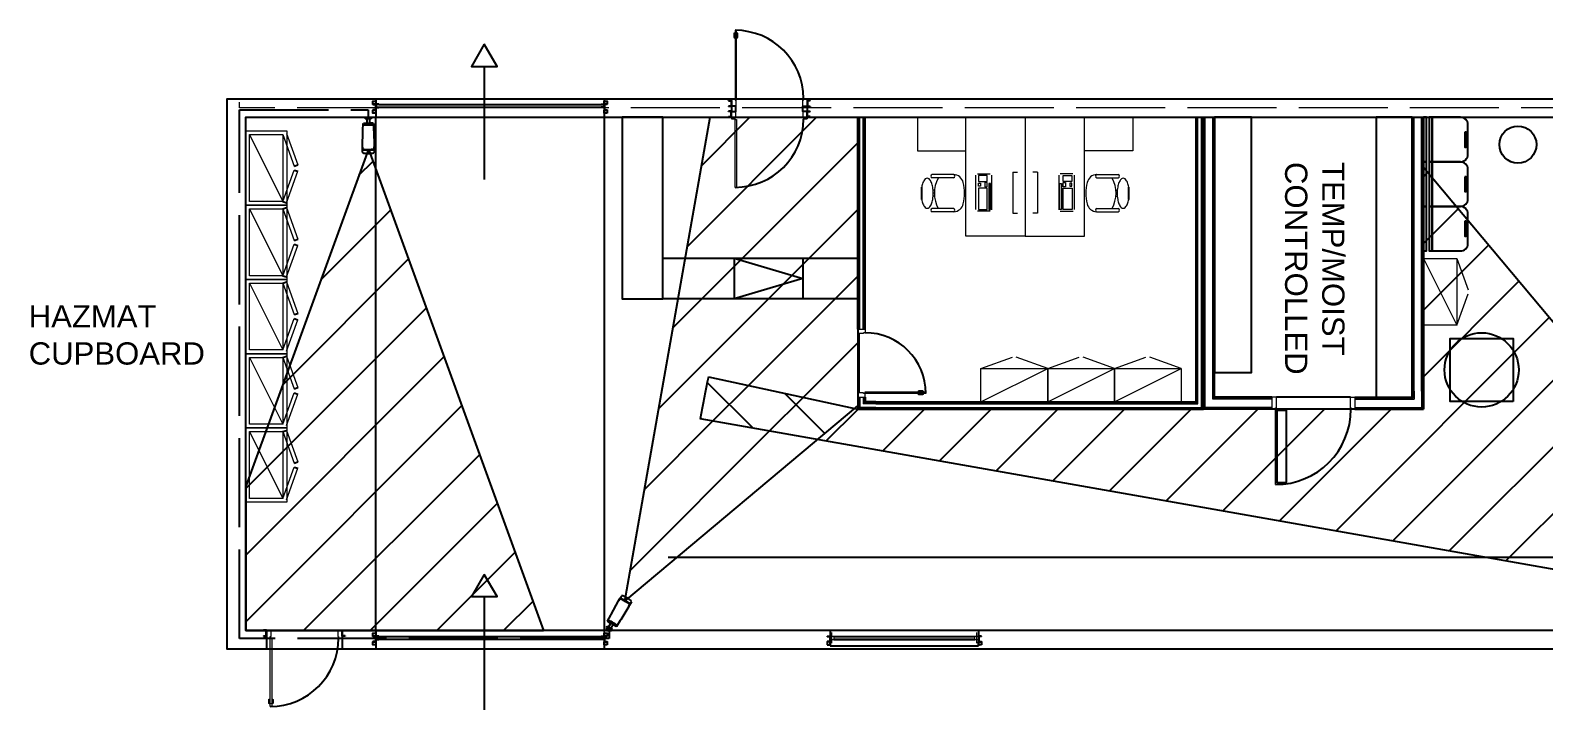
# Model space of a CAD drawing. Header units: millimetres. Extents: x 6.4 to 63.8, y 6.1 to 16.9.
# Drawn here: x 6.36 to 26.76, y 7.79 to 16.94 of the extents above; entities that cross this region are included whole.
import ezdxf

# ---------------------------------------------------------------- set-up
doc = ezdxf.new("R2010")
doc.units = ezdxf.units.MM
doc.header["$LTSCALE"] = 0.1
doc.linetypes.add('ACAD_ISO02W100', pattern=[15, 12, -3])
doc.layers.add('CCTV_Cobertura', color=2, linetype='Continuous')
doc.layers.add('MAPAS', color=7, linetype='Continuous')
doc.layers.add('Cimentacion', color=7, linetype='Continuous', lineweight=0)
doc.layers.add('Techo baja', color=7, linetype='Continuous', lineweight=0)
doc.styles.get("Standard").update_dxf_attribs({"font": 'arial.ttf'})

# ---------------------------------------------------------------- blocks, each defined once
blk = doc.blocks.new('CAM_01')
for p, q in [((3090.414, 1637.565), (3090.416, 1637.656)), ((3090.416, 1637.657), (3090.419, 1637.657)), ((3090.419, 1637.657), (3090.416, 1637.657)), ((3090.416, 1637.657), (3090.416, 1637.657)), ((3090.419, 1637.657), (3090.416, 1637.657)), ((3090.416, 1637.657), (3090.419, 1637.657)), ((3090.416, 1637.657), (3090.416, 1637.657)), ((3090.416, 1637.657), (3090.416, 1637.657)), ((3090.416, 1637.657), (3090.417, 1637.646)), ((3090.416, 1637.657), (3090.416, 1637.657)), ((3090.416, 1637.657), (3090.416, 1637.657)), ((3090.416, 1637.657), (3090.416, 1637.657)), ((3090.416, 1637.657), (3090.416, 1637.657)), ((3090.416, 1637.656), (3090.416, 1637.657)), ((3090.417, 1637.645), (3090.417, 1637.646)), ((3090.418, 1637.644), (3090.417, 1637.645)), ((3090.418, 1637.643), (3090.418, 1637.644)), ((3090.419, 1637.642), (3090.418, 1637.643)), ((3090.419, 1637.657), (3090.419, 1637.657)), ((3090.419, 1637.657), (3090.419, 1637.657)), ((3090.419, 1637.657), (3090.419, 1637.646)), ((3090.419, 1637.657), (3090.419, 1637.657)), ((3090.419, 1637.646), (3090.419, 1637.646)), ((3090.419, 1637.646), (3090.42, 1637.644)), ((3090.42, 1637.644), (3090.419, 1637.646)), ((3090.421, 1637.641), (3090.419, 1637.642)), ((3090.421, 1637.657), (3090.42, 1637.644)), ((3090.422, 1637.642), (3090.42, 1637.644)), ((3090.42, 1637.644), (3090.42, 1637.644)), ((3090.42, 1637.644), (3090.422, 1637.642)), ((3090.421, 1637.658), (3090.421, 1637.657)), ((3090.551, 1637.658), (3090.421, 1637.658)), ((3090.422, 1637.658), (3090.421, 1637.658)), ((3090.421, 1637.658), (3090.421, 1637.658)), ((3090.421, 1637.657), (3090.421, 1637.657)), ((3090.421, 1637.657), (3090.421, 1637.657)), ((3090.421, 1637.657), (3090.421, 1637.657)), ((3090.421, 1637.657), (3090.421, 1637.657)), ((3090.421, 1637.657), (3090.422, 1637.642)), ((3090.422, 1637.64), (3090.421, 1637.641)), ((3090.423, 1637.658), (3090.422, 1637.658)), ((3090.424, 1637.641), (3090.422, 1637.642)), ((3090.422, 1637.642), (3090.422, 1637.642)), ((3090.422, 1637.642), (3090.424, 1637.641)), ((3090.424, 1637.639), (3090.422, 1637.64)), ((3090.424, 1637.658), (3090.423, 1637.658)), ((3090.426, 1637.658), (3090.424, 1637.658)), ((3090.424, 1637.641), (3090.427, 1637.64)), ((3090.427, 1637.64), (3090.424, 1637.641)), ((3090.426, 1637.638), (3090.424, 1637.639)), ((3090.428, 1637.658), (3090.426, 1637.658)), ((3090.428, 1637.638), (3090.426, 1637.638)), ((3090.427, 1637.64), (3090.431, 1637.639)), ((3090.427, 1637.64), (3090.427, 1637.64)), ((3090.43, 1637.658), (3090.428, 1637.658)), ((3090.431, 1637.638), (3090.428, 1637.638)), ((3090.432, 1637.658), (3090.43, 1637.658)), ((3090.431, 1637.639), (3090.431, 1637.639)), ((3090.431, 1637.639), (3090.453, 1637.638)), ((3090.453, 1637.637), (3090.431, 1637.638)), ((3090.435, 1637.658), (3090.432, 1637.658)), ((3090.437, 1637.658), (3090.435, 1637.658)), ((3090.467, 1637.658), (3090.437, 1637.658)), ((3090.446, 1637.739), (3090.446, 1637.733)), ((3090.446, 1637.739), (3090.526, 1637.739)), ((3090.526, 1637.733), (3090.446, 1637.733)), ((3090.446, 1637.733), (3090.446, 1637.717)), ((3090.466, 1637.717), (3090.446, 1637.717)), ((3090.453, 1637.638), (3090.475, 1637.638)), ((3090.475, 1637.637), (3090.453, 1637.637)), ((3090.466, 1637.717), (3090.467, 1637.658)), ((3090.506, 1637.717), (3090.466, 1637.717)), ((3090.506, 1637.659), (3090.467, 1637.658)), ((3090.475, 1637.638), (3090.497, 1637.638)), ((3090.497, 1637.637), (3090.475, 1637.637)), ((3090.497, 1637.638), (3090.519, 1637.639)), ((3090.519, 1637.637), (3090.497, 1637.637)), ((3090.506, 1637.659), (3090.506, 1637.717)), ((3090.526, 1637.717), (3090.506, 1637.717)), ((3090.534, 1637.659), (3090.506, 1637.659)), ((3090.519, 1637.639), (3090.541, 1637.64)), ((3090.541, 1637.638), (3090.519, 1637.637)), ((3090.526, 1637.733), (3090.526, 1637.739)), ((3090.526, 1637.733), (3090.526, 1637.717)), ((3090.537, 1637.659), (3090.534, 1637.659)), ((3090.54, 1637.659), (3090.537, 1637.659)), ((3090.542, 1637.659), (3090.54, 1637.659)), ((3090.541, 1637.64), (3090.541, 1637.64)), ((3090.541, 1637.64), (3090.545, 1637.64)), ((3090.544, 1637.639), (3090.541, 1637.638)), ((3090.544, 1637.659), (3090.542, 1637.659)), ((3090.546, 1637.659), (3090.544, 1637.659)), ((3090.546, 1637.639), (3090.544, 1637.639)), ((3090.545, 1637.64), (3090.548, 1637.641)), ((3090.548, 1637.641), (3090.545, 1637.64)), ((3090.545, 1637.64), (3090.545, 1637.64)), ((3090.548, 1637.659), (3090.546, 1637.659)), ((3090.548, 1637.64), (3090.546, 1637.639)), ((3090.549, 1637.658), (3090.548, 1637.659)), ((3090.55, 1637.643), (3090.548, 1637.641)), ((3090.548, 1637.641), (3090.549, 1637.643)), ((3090.549, 1637.64), (3090.548, 1637.64)), ((3090.55, 1637.658), (3090.549, 1637.658)), ((3090.551, 1637.657), (3090.549, 1637.643)), ((3090.549, 1637.643), (3090.55, 1637.643)), ((3090.551, 1637.641), (3090.549, 1637.64)), ((3090.551, 1637.658), (3090.55, 1637.658)), ((3090.552, 1637.645), (3090.55, 1637.643)), ((3090.55, 1637.643), (3090.551, 1637.644)), ((3090.551, 1637.657), (3090.551, 1637.658)), ((3090.551, 1637.658), (3090.551, 1637.658)), ((3090.551, 1637.658), (3090.551, 1637.658)), ((3090.551, 1637.658), (3090.551, 1637.658)), ((3090.551, 1637.658), (3090.551, 1637.658)), ((3090.551, 1637.658), (3090.551, 1637.658)), ((3090.551, 1637.657), (3090.551, 1637.644)), ((3090.551, 1637.644), (3090.552, 1637.645)), ((3090.552, 1637.642), (3090.551, 1637.641)), ((3090.552, 1637.647), (3090.553, 1637.658)), ((3090.552, 1637.647), (3090.552, 1637.647)), ((3090.552, 1637.645), (3090.552, 1637.647)), ((3090.552, 1637.647), (3090.552, 1637.645)), ((3090.553, 1637.643), (3090.552, 1637.642)), ((3090.553, 1637.658), (3090.553, 1637.658)), ((3090.553, 1637.658), (3090.556, 1637.658)), ((3090.556, 1637.658), (3090.553, 1637.658)), ((3090.553, 1637.658), (3090.553, 1637.658)), ((3090.556, 1637.658), (3090.553, 1637.658)), ((3090.553, 1637.658), (3090.556, 1637.658)), ((3090.553, 1637.658), (3090.553, 1637.658)), ((3090.554, 1637.645), (3090.553, 1637.643)), ((3090.555, 1637.646), (3090.554, 1637.645)), ((3090.555, 1637.647), (3090.556, 1637.658)), ((3090.555, 1637.647), (3090.555, 1637.646)), ((3090.556, 1637.658), (3090.556, 1637.658)), ((3090.556, 1637.658), (3090.556, 1637.658)), ((3090.556, 1637.658), (3090.556, 1637.658)), ((3090.556, 1637.658), (3090.556, 1637.657)), ((3090.556, 1637.658), (3090.556, 1637.658)), ((3090.556, 1637.658), (3090.556, 1637.658)), ((3090.556, 1637.658), (3090.556, 1637.658)), ((3090.556, 1637.657), (3090.559, 1637.566)), ((3090.556, 1637.657), (3090.556, 1637.657)), ((3090.556, 1637.657), (3090.556, 1637.657)), ((3090.408, 1637.343), (3090.413, 1637.552)), ((3090.413, 1637.552), (3090.414, 1637.56)), ((3090.414, 1637.564), (3090.414, 1637.565)), ((3090.414, 1637.563), (3090.414, 1637.564)), ((3090.414, 1637.562), (3090.414, 1637.563)), ((3090.414, 1637.561), (3090.414, 1637.562)), ((3090.414, 1637.56), (3090.414, 1637.561)), ((3090.559, 1637.566), (3090.559, 1637.565)), ((3090.559, 1637.565), (3090.559, 1637.564)), ((3090.559, 1637.564), (3090.559, 1637.563)), ((3090.559, 1637.563), (3090.559, 1637.562)), ((3090.559, 1637.562), (3090.559, 1637.561)), ((3090.559, 1637.561), (3090.56, 1637.552)), ((3090.56, 1637.552), (3090.567, 1637.344)), ((3090.409, 1637.339), (3090.408, 1637.343)), ((3090.408, 1637.339), (3090.409, 1637.339)), ((3090.408, 1637.324), (3090.408, 1637.339)), ((3090.408, 1637.339), (3090.411, 1637.308)), ((3090.41, 1637.27), (3090.408, 1637.324)), ((3090.411, 1637.314), (3090.409, 1637.339)), ((3090.41, 1637.27), (3090.411, 1637.269)), ((3090.411, 1637.314), (3090.411, 1637.313)), ((3090.411, 1637.313), (3090.412, 1637.312)), ((3090.411, 1637.307), (3090.411, 1637.308)), ((3090.412, 1637.306), (3090.411, 1637.307)), ((3090.411, 1637.269), (3090.411, 1637.267)), ((3090.411, 1637.267), (3090.412, 1637.265)), ((3090.412, 1637.312), (3090.413, 1637.312)), ((3090.413, 1637.305), (3090.412, 1637.306)), ((3090.412, 1637.265), (3090.414, 1637.264)), ((3090.413, 1637.312), (3090.413, 1637.311)), ((3090.413, 1637.311), (3090.414, 1637.308)), ((3090.413, 1637.311), (3090.414, 1637.311)), ((3090.414, 1637.304), (3090.413, 1637.305)), ((3090.414, 1637.311), (3090.415, 1637.31)), ((3090.414, 1637.308), (3090.414, 1637.308)), ((3090.414, 1637.308), (3090.414, 1637.306)), ((3090.414, 1637.306), (3090.414, 1637.308)), ((3090.414, 1637.306), (3090.416, 1637.305)), ((3090.416, 1637.305), (3090.414, 1637.306)), ((3090.415, 1637.303), (3090.414, 1637.304)), ((3090.414, 1637.264), (3090.415, 1637.262)), ((3090.415, 1637.31), (3090.417, 1637.309)), ((3090.417, 1637.303), (3090.415, 1637.303)), ((3090.415, 1637.262), (3090.415, 1637.262)), ((3090.415, 1637.262), (3090.415, 1637.262)), ((3090.415, 1637.262), (3090.416, 1637.262)), ((3090.416, 1637.305), (3090.419, 1637.303)), ((3090.419, 1637.303), (3090.416, 1637.305)), ((3090.416, 1637.262), (3090.417, 1637.261)), ((3090.416, 1637.262), (3090.416, 1637.262)), ((3090.416, 1637.262), (3090.416, 1637.262)), ((3090.417, 1637.309), (3090.419, 1637.309)), ((3090.419, 1637.302), (3090.417, 1637.303)), ((3090.417, 1637.261), (3090.417, 1637.261)), ((3090.418, 1637.26), (3090.417, 1637.261)), ((3090.418, 1637.26), (3090.419, 1637.26)), ((3090.418, 1637.26), (3090.418, 1637.26)), ((3090.419, 1637.309), (3090.421, 1637.308)), ((3090.422, 1637.303), (3090.419, 1637.303)), ((3090.419, 1637.303), (3090.422, 1637.303)), ((3090.421, 1637.302), (3090.419, 1637.302)), ((3090.419, 1637.26), (3090.42, 1637.259)), ((3090.42, 1637.259), (3090.421, 1637.258)), ((3090.421, 1637.308), (3090.423, 1637.308)), ((3090.423, 1637.301), (3090.421, 1637.302)), ((3090.421, 1637.258), (3090.422, 1637.258)), ((3090.422, 1637.303), (3090.422, 1637.303)), ((3090.422, 1637.303), (3090.425, 1637.302)), ((3090.422, 1637.258), (3090.423, 1637.257)), ((3090.423, 1637.308), (3090.424, 1637.308)), ((3090.424, 1637.307), (3090.423, 1637.308)), ((3090.423, 1637.308), (3090.425, 1637.308)), ((3090.423, 1637.308), (3090.423, 1637.308)), ((3090.423, 1637.308), (3090.423, 1637.308)), ((3090.425, 1637.301), (3090.423, 1637.301)), ((3090.423, 1637.257), (3090.424, 1637.257)), ((3090.424, 1637.308), (3090.426, 1637.306)), ((3090.426, 1637.306), (3090.424, 1637.307)), ((3090.424, 1637.257), (3090.45, 1637.255)), ((3090.425, 1637.308), (3090.45, 1637.307)), ((3090.425, 1637.302), (3090.45, 1637.302)), ((3090.425, 1637.302), (3090.425, 1637.302)), ((3090.45, 1637.3), (3090.425, 1637.301)), ((3090.426, 1637.306), (3090.429, 1637.306)), ((3090.429, 1637.306), (3090.426, 1637.306)), ((3090.429, 1637.306), (3090.433, 1637.305)), ((3090.429, 1637.306), (3090.429, 1637.306)), ((3090.433, 1637.305), (3090.455, 1637.305)), ((3090.45, 1637.307), (3090.475, 1637.307)), ((3090.45, 1637.302), (3090.475, 1637.301)), ((3090.475, 1637.3), (3090.45, 1637.3)), ((3090.45, 1637.255), (3090.475, 1637.253)), ((3090.455, 1637.305), (3090.477, 1637.305)), ((3090.475, 1637.307), (3090.5, 1637.307)), ((3090.5, 1637.301), (3090.475, 1637.301)), ((3090.5, 1637.3), (3090.475, 1637.3)), ((3090.475, 1637.253), (3090.501, 1637.254)), ((3090.477, 1637.305), (3090.499, 1637.305)), ((3090.499, 1637.305), (3090.521, 1637.305)), ((3090.5, 1637.307), (3090.525, 1637.308)), ((3090.5, 1637.301), (3090.525, 1637.302)), ((3090.525, 1637.301), (3090.5, 1637.3)), ((3090.501, 1637.254), (3090.526, 1637.255)), ((3090.521, 1637.305), (3090.543, 1637.306)), ((3090.525, 1637.308), (3090.55, 1637.309)), ((3090.525, 1637.302), (3090.55, 1637.303)), ((3090.55, 1637.302), (3090.525, 1637.301)), ((3090.526, 1637.255), (3090.551, 1637.258)), ((3090.543, 1637.306), (3090.546, 1637.306)), ((3090.546, 1637.306), (3090.549, 1637.307)), ((3090.549, 1637.307), (3090.546, 1637.306)), ((3090.546, 1637.306), (3090.546, 1637.306)), ((3090.549, 1637.307), (3090.551, 1637.308)), ((3090.552, 1637.308), (3090.549, 1637.307)), ((3090.55, 1637.309), (3090.552, 1637.309)), ((3090.55, 1637.303), (3090.55, 1637.303)), ((3090.55, 1637.303), (3090.554, 1637.303)), ((3090.552, 1637.302), (3090.55, 1637.302)), ((3090.551, 1637.308), (3090.552, 1637.309)), ((3090.551, 1637.258), (3090.553, 1637.258)), ((3090.552, 1637.309), (3090.552, 1637.308)), ((3090.552, 1637.309), (3090.552, 1637.309)), ((3090.552, 1637.309), (3090.552, 1637.309)), ((3090.552, 1637.309), (3090.554, 1637.309)), ((3090.555, 1637.302), (3090.552, 1637.302)), ((3090.553, 1637.258), (3090.554, 1637.258)), ((3090.554, 1637.309), (3090.556, 1637.31)), ((3090.557, 1637.304), (3090.554, 1637.303)), ((3090.554, 1637.303), (3090.557, 1637.304)), ((3090.554, 1637.303), (3090.554, 1637.303)), ((3090.554, 1637.258), (3090.555, 1637.259)), ((3090.557, 1637.303), (3090.555, 1637.302)), ((3090.555, 1637.259), (3090.556, 1637.26)), ((3090.556, 1637.31), (3090.558, 1637.31)), ((3090.556, 1637.26), (3090.557, 1637.26)), ((3090.557, 1637.304), (3090.559, 1637.305)), ((3090.559, 1637.305), (3090.557, 1637.304)), ((3090.558, 1637.303), (3090.557, 1637.303)), ((3090.557, 1637.26), (3090.557, 1637.261)), ((3090.557, 1637.261), (3090.558, 1637.261)), ((3090.558, 1637.31), (3090.56, 1637.311)), ((3090.56, 1637.304), (3090.558, 1637.303)), ((3090.558, 1637.261), (3090.559, 1637.262)), ((3090.559, 1637.305), (3090.561, 1637.307)), ((3090.561, 1637.307), (3090.559, 1637.305)), ((3090.559, 1637.262), (3090.559, 1637.262)), ((3090.559, 1637.262), (3090.56, 1637.262)), ((3090.56, 1637.311), (3090.561, 1637.311)), ((3090.561, 1637.305), (3090.56, 1637.304)), ((3090.56, 1637.262), (3090.56, 1637.263)), ((3090.56, 1637.263), (3090.56, 1637.263)), ((3090.56, 1637.263), (3090.56, 1637.263)), ((3090.56, 1637.263), (3090.56, 1637.263)), ((3090.56, 1637.263), (3090.561, 1637.263)), ((3090.561, 1637.311), (3090.562, 1637.312)), ((3090.561, 1637.307), (3090.562, 1637.309)), ((3090.562, 1637.309), (3090.561, 1637.307)), ((3090.563, 1637.306), (3090.561, 1637.305)), ((3090.561, 1637.263), (3090.562, 1637.264)), ((3090.562, 1637.312), (3090.563, 1637.313)), ((3090.562, 1637.309), (3090.562, 1637.312)), ((3090.562, 1637.312), (3090.562, 1637.312)), ((3090.562, 1637.309), (3090.562, 1637.309)), ((3090.562, 1637.264), (3090.563, 1637.266)), ((3090.563, 1637.313), (3090.564, 1637.314)), ((3090.564, 1637.308), (3090.563, 1637.307)), ((3090.563, 1637.307), (3090.563, 1637.306)), ((3090.563, 1637.266), (3090.564, 1637.268)), ((3090.564, 1637.309), (3090.567, 1637.34)), ((3090.566, 1637.34), (3090.564, 1637.315)), ((3090.564, 1637.314), (3090.564, 1637.315)), ((3090.564, 1637.309), (3090.564, 1637.308)), ((3090.564, 1637.268), (3090.565, 1637.269)), ((3090.567, 1637.324), (3090.565, 1637.271)), ((3090.565, 1637.269), (3090.565, 1637.271)), ((3090.567, 1637.344), (3090.566, 1637.34)), ((3090.566, 1637.34), (3090.567, 1637.34)), ((3090.567, 1637.34), (3090.567, 1637.324))]:
    blk.add_line(p, q)

msp = doc.modelspace()

# ---------------------------------------------------------------- hatches: boundary and pattern name
at = {"layer": 'CCTV_Cobertura', "true_color": 0x636466, "transparency": 33554687}
h = msp.add_hatch(dxfattribs=at)
h.set_pattern_fill('ANSI31', color=251, scale=0.2)
h.set_pattern_definition([(45, (-3210.8223, -1575.80604), (-0.44901281, 0.44901281), [])])
h.paths.add_polyline_path([(10.918, 15.341), (9.267, 10.805), (9.267, 8.859), (9.481, 8.859), (13.277, 8.859)])
h.paths.add_polyline_path([(16.975, 11.434), (15.39, 11.713, -0.009564), (15.501, 12.276), (17.471, 11.85), (17.515, 11.887), (17.515, 15.772), (15.526, 15.772), (14.377, 9.254)])
h.paths.add_polyline_path([(25.138, 15.096), (25.138, 11.841), (20.543, 11.841), (17.515, 11.841), (17.471, 11.85), (16.975, 11.434), (30.162, 9.108)])
h.paths.add_polyline_path([(57.017, 12.063), (53.517, 10.826), (51.517, 10.826), (51.517, 11.185), (48.444, 9.033), (50.437, 8.859), (57.017, 8.859)])
h = msp.add_hatch(dxfattribs=at)
h.set_pattern_fill('ANSI37', color=251, scale=0.2)
h.set_pattern_definition([(45, (-3210.8223, -1575.80604), (-0.44901281, 0.44901281), []), (135, (-3210.8223, -1575.80604), (-0.44901281, -0.44901281), [])])
h.paths.add_polyline_path([(15.501, 12.276, 0.009564), (15.39, 11.713), (16.975, 11.434), (17.471, 11.85)])

# ---------------------------------------------------------------- linework, layer by layer
for p, q in [((12.481, 16.457), (12.481, 14.935)), ((10.977, 15.944), (10.977, 15.949)), ((11.017, 16.022), (11.017, 15.819)), ((11.017, 16.022), (11.017, 15.772)), ((11.057, 15.944), (11.057, 15.949)), ((11.057, 15.944), (14.097, 15.944)), ((14.057, 15.944), (14.057, 15.949)), ((14.097, 16.022), (14.097, 15.819)), ((14.097, 16.022), (14.097, 15.772)), ((14.097, 15.944), (14.097, 15.949)), ((14.137, 15.944), (14.137, 15.949)), ((15.772, 15.992), (15.772, 15.997)), ((15.772, 15.922), (15.772, 15.917)), ((16.872, 15.992), (16.872, 15.997)), ((16.872, 15.922), (16.872, 15.917)), ((10.977, 15.874), (10.977, 15.869)), ((11.057, 15.909), (14.097, 15.909)), ((11.057, 15.909), (11.057, 15.904)), ((14.057, 15.909), (14.057, 15.904)), ((14.137, 15.874), (14.137, 15.869)), ((15.772, 15.851), (15.772, 15.856)), ((15.772, 15.781), (15.772, 15.776)), ((16.872, 15.851), (16.872, 15.856)), ((16.872, 15.781), (16.872, 15.776)), ((23.173, 15.772), (26.673, 15.772)), ((9.919, 15.115), (9.966, 15.132)), ((9.919, 15.062), (9.966, 15.045)), ((18.376, 14.667), (18.376, 14.832)), ((21.166, 14.667), (21.166, 14.832)), ((9.767, 14.639), (9.814, 14.622)), ((9.767, 14.539), (9.814, 14.556)), ((9.919, 14.115), (9.966, 14.132)), ((9.919, 14.062), (9.966, 14.045)), ((15.849, 13.875), (15.849, 13.328)), ((15.849, 13.875), (16.776, 13.602)), ((16.776, 13.875), (16.776, 13.328)), ((9.767, 13.639), (9.814, 13.622)), ((9.767, 13.539), (9.814, 13.556)), ((16.776, 13.602), (15.849, 13.328)), ((9.919, 13.115), (9.966, 13.132)), ((9.919, 13.062), (9.966, 13.045)), ((9.767, 12.539), (9.814, 12.556)), ((9.919, 12.115), (9.966, 12.132)), ((9.919, 12.062), (9.966, 12.045)), ((24.156, 12.001), (23.156, 12.001)), ((9.767, 11.539), (9.814, 11.556)), ((9.919, 11.115), (9.966, 11.132)), ((9.919, 11.062), (9.966, 11.045)), ((43.267, 9.843), (14.959, 9.843)), ((12.481, 9.317), (12.481, 7.794)), ((9.506, 8.86), (9.506, 8.865)), ((9.506, 8.79), (9.506, 8.785)), ((9.546, 8.859), (9.546, 8.609)), ((10.566, 8.859), (10.566, 8.609)), ((10.606, 8.86), (10.606, 8.865)), ((10.606, 8.79), (10.606, 8.785)), ((10.977, 8.781), (10.977, 8.786)), ((11.017, 8.859), (11.017, 8.656)), ((11.017, 8.859), (11.017, 8.609)), ((11.057, 8.781), (11.057, 8.786)), ((11.057, 8.781), (14.097, 8.781)), ((14.057, 8.781), (14.057, 8.786)), ((14.097, 8.859), (14.097, 8.656)), ((14.097, 8.859), (14.097, 8.609)), ((14.097, 8.781), (14.097, 8.786)), ((14.137, 8.781), (14.137, 8.786)), ((17.102, 8.781), (17.102, 8.786)), ((17.142, 8.859), (17.142, 8.656)), ((17.142, 8.859), (17.142, 8.656)), ((19.142, 8.859), (17.142, 8.859)), ((19.142, 8.859), (19.142, 8.656)), ((19.182, 8.781), (19.182, 8.786)), ((10.977, 8.711), (10.977, 8.706)), ((11.057, 8.746), (14.097, 8.746)), ((11.057, 8.746), (11.057, 8.741)), ((14.057, 8.746), (14.057, 8.741)), ((14.137, 8.711), (14.137, 8.706)), ((17.102, 8.711), (17.102, 8.706)), ((17.142, 8.656), (19.142, 8.656)), ((19.182, 8.711), (19.182, 8.706))]:
    msp.add_line(p, q)
for points in [[(12.481, 16.757), (12.308, 16.457), (12.654, 16.457)], [(63.767, 16.022), (63.767, 8.609), (9.017, 8.609), (9.017, 16.022)], [(11.017, 15.949), (10.977, 15.949), (10.977, 15.989), (11.017, 15.989)], [(14.137, 15.949), (14.097, 15.949), (14.097, 15.989), (14.137, 15.989)], [(15.872, 15.923), (15.812, 15.923), (15.812, 15.85), (15.872, 15.85)], [(16.772, 15.923), (16.832, 15.923), (16.832, 15.85), (16.772, 15.85)], [(63.517, 15.772), (63.517, 8.859), (9.267, 8.859), (9.267, 15.772)], [(11.017, 15.829), (10.977, 15.829), (10.977, 15.869), (11.017, 15.869)], [(11.017, 15.772), (14.097, 15.772), (14.097, 8.859), (11.017, 8.859)], [(14.137, 15.829), (14.097, 15.829), (14.097, 15.869), (14.137, 15.869)], [(14.888, 13.328), (14.888, 15.772), (14.341, 15.772), (14.341, 13.328)], [(22.823, 15.772), (22.323, 15.772), (22.323, 12.337), (22.823, 12.337)], [(24.988, 15.772), (24.502, 15.772), (24.502, 12.001), (24.988, 12.001)], [(25.138, 15.772), (25.138, 15.172), (25.178, 15.172), (25.178, 15.772)], [(25.218, 15.772), (25.218, 15.172), (25.258, 15.172), (25.258, 15.772)], [(25.698, 15.572), (25.698, 15.372), (25.715, 15.372), (25.715, 15.572)], [(25.138, 15.172), (25.138, 14.572), (25.178, 14.572), (25.178, 15.172)], [(25.218, 15.172), (25.218, 14.572), (25.258, 14.572), (25.258, 15.172)], [(25.698, 14.972), (25.698, 14.772), (25.715, 14.772), (25.715, 14.972)], [(25.138, 14.572), (25.138, 13.972), (25.178, 13.972), (25.178, 14.572)], [(25.218, 14.572), (25.218, 13.972), (25.258, 13.972), (25.258, 14.572)], [(25.698, 14.372), (25.698, 14.172), (25.715, 14.172), (25.715, 14.372)], [(14.888, 13.875), (17.515, 13.875), (17.515, 13.328), (14.888, 13.328)], [(26.348, 11.945), (25.498, 11.945), (25.498, 12.795), (26.348, 12.795)], [(23.29, 10.849), (23.166, 10.849), (23.166, 11.826), (23.29, 11.826)], [(12.481, 9.617), (12.308, 9.317), (12.654, 9.317)], [(11.017, 8.786), (10.977, 8.786), (10.977, 8.826), (11.017, 8.826)], [(14.137, 8.786), (14.097, 8.786), (14.097, 8.826), (14.137, 8.826)], [(11.017, 8.666), (10.977, 8.666), (10.977, 8.706), (11.017, 8.706)], [(14.137, 8.666), (14.097, 8.666), (14.097, 8.706), (14.137, 8.706)], [(17.102, 8.666), (17.142, 8.666), (17.142, 8.706), (17.102, 8.706)], [(19.182, 8.666), (19.142, 8.666), (19.142, 8.706), (19.182, 8.706)]]:
    msp.add_lwpolyline(points, close=True)
for points in [[(10.977, 15.949), (11.017, 15.949), (11.017, 15.869), (10.977, 15.869)], [(10.977, 15.944), (11.012, 15.944), (11.012, 15.874), (10.977, 15.874)], [(11.057, 15.949), (11.017, 15.949), (11.017, 15.904), (11.057, 15.904)], [(11.057, 15.944), (11.022, 15.944), (11.022, 15.909), (11.057, 15.909)], [(14.057, 15.949), (14.097, 15.949), (14.097, 15.904), (14.057, 15.904)], [(14.057, 15.944), (14.092, 15.944), (14.092, 15.909), (14.057, 15.909)], [(14.137, 15.949), (14.097, 15.949), (14.097, 15.869), (14.137, 15.869)], [(14.137, 15.944), (14.102, 15.944), (14.102, 15.874), (14.137, 15.874)], [(15.772, 15.997), (15.812, 15.997), (15.812, 15.917), (15.772, 15.917)], [(15.772, 15.992), (15.807, 15.992), (15.807, 15.922), (15.772, 15.922)], [(16.872, 15.997), (16.832, 15.997), (16.832, 15.917), (16.872, 15.917)], [(16.872, 15.992), (16.837, 15.992), (16.837, 15.922), (16.872, 15.922)], [(15.772, 15.776), (15.812, 15.776), (15.812, 15.856), (15.772, 15.856)], [(15.772, 15.781), (15.807, 15.781), (15.807, 15.851), (15.772, 15.851)], [(16.872, 15.776), (16.832, 15.776), (16.832, 15.856), (16.872, 15.856)], [(16.872, 15.781), (16.837, 15.781), (16.837, 15.851), (16.872, 15.851)], [(17.515, 12.921), (17.515, 15.772)], [(17.527, 12.921), (17.527, 15.772)], [(17.6, 12.921), (17.6, 15.772)], [(17.613, 12.921), (17.613, 15.772)], [(17.759, 11.841), (22.173, 11.841), (22.173, 15.772)], [(17.759, 11.927), (22.087, 11.927), (22.087, 15.772)], [(17.759, 11.854), (22.16, 11.854), (22.16, 15.772)], [(22.075, 11.939), (22.075, 15.772)], [(23.096, 11.841), (22.173, 11.841), (22.173, 15.772)], [(23.096, 11.854), (22.185, 11.854), (22.185, 15.772)], [(23.096, 11.989), (22.31, 11.989), (22.31, 15.772)], [(23.096, 12.001), (22.323, 12.001), (22.323, 15.772)], [(24.988, 12.085), (24.988, 15.772)], [(25.001, 12.085), (25.001, 15.772)], [(25.126, 12.085), (25.126, 15.772)], [(25.138, 12.085), (25.138, 15.772)], [(24.988, 12.085), (24.988, 12.001)], [(25.001, 12.085), (25.001, 11.989)], [(25.126, 12.085), (25.126, 11.854)], [(25.138, 12.085), (25.138, 11.841)], [(17.515, 12.001), (17.515, 11.841)], [(17.759, 11.841), (17.515, 11.841)], [(17.527, 12.001), (17.527, 11.854)], [(17.759, 11.854), (17.527, 11.854)], [(17.6, 12.001), (17.6, 11.927)], [(17.759, 11.927), (17.6, 11.927)], [(17.613, 12.001), (17.613, 11.939)], [(17.759, 11.939), (17.613, 11.939)], [(17.759, 11.939), (22.075, 11.939)], [(24.216, 12.001), (24.988, 12.001)], [(24.216, 11.989), (25.001, 11.989)], [(24.216, 11.854), (25.126, 11.854)], [(24.216, 11.841), (25.138, 11.841)], [(9.506, 8.785), (9.546, 8.785), (9.546, 8.865), (9.506, 8.865)], [(9.506, 8.79), (9.541, 8.79), (9.541, 8.86), (9.506, 8.86)], [(10.606, 8.785), (10.566, 8.785), (10.566, 8.865), (10.606, 8.865)], [(10.606, 8.79), (10.571, 8.79), (10.571, 8.86), (10.606, 8.86)], [(10.977, 8.786), (11.017, 8.786), (11.017, 8.706), (10.977, 8.706)], [(10.977, 8.781), (11.012, 8.781), (11.012, 8.711), (10.977, 8.711)], [(11.057, 8.786), (11.017, 8.786), (11.017, 8.741), (11.057, 8.741)], [(11.057, 8.781), (11.022, 8.781), (11.022, 8.746), (11.057, 8.746)], [(14.057, 8.786), (14.097, 8.786), (14.097, 8.741), (14.057, 8.741)], [(14.057, 8.781), (14.092, 8.781), (14.092, 8.746), (14.057, 8.746)], [(14.137, 8.786), (14.097, 8.786), (14.097, 8.706), (14.137, 8.706)], [(14.137, 8.781), (14.102, 8.781), (14.102, 8.711), (14.137, 8.711)], [(17.102, 8.786), (17.142, 8.786), (17.142, 8.706), (17.102, 8.706)], [(17.102, 8.781), (17.137, 8.781), (17.137, 8.711), (17.102, 8.711)], [(19.182, 8.786), (19.142, 8.786), (19.142, 8.706), (19.182, 8.706)], [(19.182, 8.781), (19.147, 8.781), (19.147, 8.711), (19.182, 8.711)]]:
    msp.add_lwpolyline(points)
for points in [[(25.258, 15.772), (25.258, 15.172), (25.638, 15.172, 0.414214), (25.738, 15.272), (25.738, 15.672, 0.414214), (25.638, 15.772)], [(25.258, 15.172), (25.258, 14.572), (25.638, 14.572, 0.414214), (25.738, 14.672), (25.738, 15.072, 0.414214), (25.638, 15.172)], [(25.258, 14.572), (25.258, 13.972), (25.638, 13.972, 0.414214), (25.738, 14.072), (25.738, 14.472, 0.414214), (25.638, 14.572)]]:
    msp.add_lwpolyline(points, format="xyb", close=True)
for centre, radius in [((26.412, 15.405), 0.25), ((25.923, 12.37), 0.5)]:
    msp.add_circle(centre, radius)
for centre, radius, start, end in [((15.862, 16.023), 0.921, 0.1571, 90.0269), ((15.862, 15.75), 0.921, 269.9731, 359.8429), ((17.613, 12.053), 0.818, 0, 90), ((23.146, 11.841), 1.015, 270, 0), ((9.595, 8.759), 0.921, 269.9731, 359.8429)]:
    msp.add_arc(centre, radius, start, end)
at = {"layer": 'CCTV_Cobertura', "color": 2}
for points in [[(14.377, 9.254), (15.526, 15.772)], [(15.526, 15.772), (17.515, 15.772), (17.515, 11.887)], [(10.918, 15.341), (9.267, 10.805)], [(10.918, 15.341), (13.277, 8.859)], [(30.162, 9.108), (25.138, 15.096)], [(25.138, 15.096), (25.138, 11.841)], [(15.501, 12.276), (17.515, 11.841)], [(14.377, 9.254), (17.515, 11.887)], [(17.515, 11.841), (20.543, 11.841)], [(25.138, 11.841), (20.543, 11.841)], [(30.162, 9.108), (15.39, 11.713)], [(9.267, 10.805), (9.267, 8.859), (9.481, 8.859)], [(9.481, 8.859), (13.277, 8.859)], [(14.127, 8.899), (14.127, 8.859)], [(14.127, 8.859), (14.197, 8.859)]]:
    msp.add_lwpolyline(points, dxfattribs=at)
msp.add_arc((30.162, 9.108), 15, 167.8082, 170, dxfattribs=at)
at = {"layer": 'Cimentacion'}
for p, q in [((15.812, 15.933), (15.812, 16.022)), ((15.812, 15.84), (15.812, 15.751)), ((15.812, 15.84), (15.812, 15.751)), ((16.832, 15.84), (16.832, 15.751)), ((17.54, 12.921), (17.54, 15.772)), ((17.588, 12.921), (17.588, 15.772)), ((22.1, 11.914), (22.1, 15.772)), ((22.148, 11.866), (22.148, 15.772)), ((22.198, 11.866), (22.198, 15.772)), ((22.298, 11.976), (22.298, 15.772)), ((25.013, 12.085), (25.013, 15.772)), ((25.113, 12.085), (25.113, 15.772)), ((17.531, 12.861), (17.531, 12.061)), ((25.013, 12.085), (25.013, 11.976)), ((25.113, 12.085), (25.113, 11.866)), ((17.54, 12.001), (17.54, 11.866)), ((17.759, 11.866), (17.54, 11.866)), ((17.588, 12.001), (17.588, 11.914)), ((17.759, 11.914), (17.588, 11.914)), ((17.759, 11.914), (22.1, 11.914)), ((17.759, 11.866), (22.148, 11.866)), ((23.096, 11.866), (22.198, 11.866)), ((23.096, 11.976), (22.298, 11.976)), ((24.216, 11.976), (25.013, 11.976)), ((24.216, 11.866), (25.113, 11.866)), ((9.546, 8.849), (9.546, 8.76)), ((17.142, 8.786), (19.142, 8.786)), ((17.167, 8.69), (17.167, 8.832)), ((17.167, 8.69), (17.167, 8.832)), ((17.192, 8.786), (19.092, 8.786)), ((17.192, 8.774), (19.092, 8.774)), ((19.117, 8.69), (19.117, 8.832)), ((17.192, 8.748), (19.092, 8.748)), ((17.192, 8.736), (19.092, 8.736))]:
    msp.add_line(p, q, dxfattribs=at)
for points in [[(15.861, 16.944), (15.861, 16.029), (15.882, 16.029), (15.882, 16.944), (15.861, 16.944)], [(15.859, 16.903), (15.859, 16.899), (15.861, 16.899), (15.861, 16.911), (15.859, 16.911), (15.859, 16.907), (15.852, 16.907), (15.851, 16.907), (15.85, 16.907), (15.85, 16.907), (15.849, 16.907), (15.848, 16.907), (15.847, 16.906), (15.847, 16.906), (15.846, 16.905), (15.845, 16.905), (15.845, 16.904), (15.844, 16.903), (15.844, 16.902), (15.844, 16.902), (15.843, 16.901), (15.843, 16.9), (15.843, 16.899), (15.843, 16.898), (15.843, 16.853), (15.843, 16.852), (15.843, 16.851), (15.843, 16.85), (15.844, 16.85), (15.844, 16.849), (15.844, 16.848), (15.845, 16.847), (15.845, 16.847), (15.846, 16.846), (15.847, 16.846), (15.847, 16.845), (15.848, 16.845), (15.849, 16.844), (15.85, 16.844), (15.85, 16.844), (15.851, 16.844), (15.852, 16.844), (15.852, 16.844), (15.852, 16.844), (15.853, 16.844), (15.853, 16.844), (15.853, 16.844), (15.853, 16.844), (15.853, 16.844), (15.853, 16.845), (15.854, 16.845), (15.854, 16.845), (15.854, 16.845), (15.854, 16.845), (15.854, 16.845), (15.854, 16.846), (15.854, 16.846), (15.854, 16.846), (15.854, 16.846), (15.854, 16.846), (15.854, 16.847), (15.854, 16.847), (15.854, 16.847), (15.854, 16.847), (15.854, 16.847), (15.854, 16.847), (15.854, 16.848), (15.853, 16.848), (15.853, 16.848), (15.853, 16.848), (15.853, 16.848), (15.853, 16.848), (15.853, 16.848), (15.852, 16.848), (15.852, 16.848), (15.852, 16.848), (15.852, 16.848), (15.851, 16.848), (15.851, 16.849), (15.85, 16.849), (15.85, 16.849), (15.85, 16.849), (15.849, 16.849), (15.849, 16.85), (15.849, 16.85), (15.848, 16.85), (15.848, 16.851), (15.848, 16.851), (15.848, 16.851), (15.848, 16.852), (15.848, 16.852), (15.847, 16.853), (15.847, 16.853), (15.847, 16.898), (15.847, 16.899), (15.848, 16.899), (15.848, 16.9), (15.848, 16.9), (15.848, 16.9), (15.848, 16.901), (15.848, 16.901), (15.849, 16.901), (15.849, 16.902), (15.849, 16.902), (15.85, 16.902), (15.85, 16.902), (15.85, 16.903), (15.851, 16.903), (15.851, 16.903), (15.852, 16.903), (15.852, 16.903), (15.859, 16.903)], [(15.884, 16.903), (15.891, 16.903), (15.891, 16.903), (15.891, 16.903), (15.892, 16.903), (15.892, 16.903), (15.893, 16.902), (15.893, 16.902), (15.893, 16.902), (15.894, 16.902), (15.894, 16.901), (15.894, 16.901), (15.895, 16.901), (15.895, 16.9), (15.895, 16.9), (15.895, 16.9), (15.895, 16.899), (15.895, 16.899), (15.895, 16.898), (15.895, 16.853), (15.895, 16.853), (15.895, 16.852), (15.895, 16.852), (15.895, 16.851), (15.895, 16.851), (15.895, 16.851), (15.894, 16.85), (15.894, 16.85), (15.894, 16.85), (15.893, 16.849), (15.893, 16.849), (15.893, 16.849), (15.892, 16.849), (15.892, 16.849), (15.891, 16.848), (15.891, 16.848), (15.891, 16.848), (15.89, 16.848), (15.89, 16.848), (15.89, 16.848), (15.89, 16.848), (15.89, 16.848), (15.89, 16.848), (15.889, 16.848), (15.889, 16.848), (15.889, 16.848), (15.889, 16.847), (15.889, 16.847), (15.889, 16.847), (15.889, 16.847), (15.889, 16.847), (15.889, 16.847), (15.889, 16.846), (15.889, 16.846), (15.889, 16.846), (15.889, 16.846), (15.889, 16.846), (15.889, 16.845), (15.889, 16.845), (15.889, 16.845), (15.889, 16.845), (15.889, 16.845), (15.889, 16.845), (15.889, 16.844), (15.89, 16.844), (15.89, 16.844), (15.89, 16.844), (15.89, 16.844), (15.89, 16.844), (15.89, 16.844), (15.891, 16.844), (15.891, 16.844), (15.892, 16.844), (15.893, 16.844), (15.894, 16.844), (15.895, 16.845), (15.895, 16.845), (15.896, 16.846), (15.897, 16.846), (15.897, 16.847), (15.898, 16.847), (15.898, 16.848), (15.899, 16.849), (15.899, 16.85), (15.899, 16.85), (15.9, 16.851), (15.9, 16.852), (15.9, 16.853), (15.9, 16.898), (15.9, 16.899), (15.9, 16.9), (15.899, 16.901), (15.899, 16.902), (15.899, 16.902), (15.898, 16.903), (15.898, 16.904), (15.897, 16.905), (15.897, 16.905), (15.896, 16.906), (15.895, 16.906), (15.895, 16.907), (15.894, 16.907), (15.893, 16.907), (15.892, 16.907), (15.891, 16.907), (15.891, 16.907), (15.884, 16.907), (15.884, 16.911), (15.882, 16.911), (15.882, 16.899), (15.884, 16.899), (15.884, 16.903)], [(15.812, 16.022), (15.862, 16.022), (15.862, 16.002), (15.872, 16.002), (15.872, 15.923), (15.812, 15.923), (15.812, 16.022)], [(16.772, 16.002), (16.782, 16.002), (16.782, 16.022), (16.832, 16.022), (16.832, 15.923), (16.772, 15.923), (16.772, 16.002)], [(15.812, 15.751), (15.862, 15.751), (15.862, 15.771), (15.872, 15.771), (15.872, 15.85), (15.812, 15.85), (15.812, 15.751)], [(15.861, 14.829), (15.861, 15.744), (15.882, 15.744), (15.882, 14.829), (15.861, 14.829)], [(16.772, 15.771), (16.782, 15.771), (16.782, 15.751), (16.832, 15.751), (16.832, 15.85), (16.772, 15.85), (16.772, 15.771)], [(17.613, 12.921), (17.613, 12.871), (17.593, 12.871), (17.593, 12.861), (17.515, 12.861), (17.515, 12.921), (17.613, 12.921)], [(17.613, 12.001), (17.613, 12.051), (17.593, 12.051), (17.593, 12.061), (17.515, 12.061), (17.515, 12.001), (17.613, 12.001)], [(18.431, 12.053), (17.616, 12.053), (17.616, 12.073), (18.431, 12.073), (18.431, 12.053)], [(18.39, 12.075), (18.39, 12.082), (18.39, 12.083), (18.39, 12.083), (18.39, 12.083), (18.39, 12.084), (18.39, 12.084), (18.389, 12.085), (18.389, 12.085), (18.389, 12.085), (18.389, 12.086), (18.388, 12.086), (18.388, 12.086), (18.387, 12.086), (18.387, 12.086), (18.387, 12.087), (18.386, 12.087), (18.386, 12.087), (18.385, 12.087), (18.34, 12.087), (18.34, 12.087), (18.339, 12.087), (18.339, 12.087), (18.338, 12.086), (18.338, 12.086), (18.338, 12.086), (18.337, 12.086), (18.337, 12.086), (18.337, 12.085), (18.336, 12.085), (18.336, 12.085), (18.336, 12.084), (18.336, 12.084), (18.336, 12.083), (18.336, 12.083), (18.335, 12.083), (18.335, 12.082), (18.335, 12.082), (18.335, 12.082), (18.335, 12.082), (18.335, 12.081), (18.335, 12.081), (18.335, 12.081), (18.335, 12.081), (18.335, 12.081), (18.335, 12.081), (18.334, 12.081), (18.334, 12.08), (18.334, 12.08), (18.334, 12.08), (18.334, 12.08), (18.334, 12.08), (18.333, 12.08), (18.333, 12.08), (18.333, 12.08), (18.333, 12.08), (18.333, 12.08), (18.332, 12.08), (18.332, 12.08), (18.332, 12.08), (18.332, 12.081), (18.332, 12.081), (18.332, 12.081), (18.331, 12.081), (18.331, 12.081), (18.331, 12.081), (18.331, 12.081), (18.331, 12.082), (18.331, 12.082), (18.331, 12.082), (18.331, 12.082), (18.331, 12.083), (18.331, 12.084), (18.331, 12.085), (18.332, 12.085), (18.332, 12.086), (18.332, 12.087), (18.333, 12.088), (18.333, 12.088), (18.334, 12.089), (18.335, 12.089), (18.335, 12.09), (18.336, 12.09), (18.337, 12.091), (18.338, 12.091), (18.338, 12.091), (18.339, 12.091), (18.34, 12.091), (18.385, 12.091), (18.386, 12.091), (18.387, 12.091), (18.388, 12.091), (18.389, 12.091), (18.39, 12.09), (18.39, 12.09), (18.391, 12.089), (18.392, 12.089), (18.392, 12.088), (18.393, 12.088), (18.393, 12.087), (18.394, 12.086), (18.394, 12.085), (18.394, 12.085), (18.394, 12.084), (18.395, 12.083), (18.395, 12.082), (18.395, 12.075), (18.399, 12.075), (18.399, 12.073), (18.386, 12.073), (18.386, 12.075), (18.39, 12.075)], [(18.39, 12.05), (18.386, 12.05), (18.386, 12.053), (18.399, 12.053), (18.399, 12.05), (18.395, 12.05), (18.395, 12.044), (18.395, 12.043), (18.394, 12.042), (18.394, 12.041), (18.394, 12.04), (18.394, 12.04), (18.393, 12.039), (18.393, 12.038), (18.392, 12.037), (18.392, 12.037), (18.391, 12.036), (18.39, 12.036), (18.39, 12.035), (18.389, 12.035), (18.388, 12.035), (18.387, 12.035), (18.386, 12.035), (18.385, 12.034), (18.34, 12.034), (18.339, 12.035), (18.338, 12.035), (18.338, 12.035), (18.337, 12.035), (18.336, 12.035), (18.335, 12.036), (18.335, 12.036), (18.334, 12.037), (18.333, 12.037), (18.333, 12.038), (18.332, 12.039), (18.332, 12.04), (18.332, 12.04), (18.331, 12.041), (18.331, 12.042), (18.331, 12.043), (18.331, 12.044), (18.331, 12.044), (18.331, 12.044), (18.331, 12.044), (18.331, 12.044), (18.331, 12.045), (18.331, 12.045), (18.331, 12.045), (18.332, 12.045), (18.332, 12.045), (18.332, 12.045), (18.332, 12.045), (18.332, 12.045), (18.332, 12.046), (18.333, 12.046), (18.333, 12.046), (18.333, 12.046), (18.333, 12.046), (18.333, 12.046), (18.334, 12.046), (18.334, 12.046), (18.334, 12.046), (18.334, 12.045), (18.334, 12.045), (18.334, 12.045), (18.335, 12.045), (18.335, 12.045), (18.335, 12.045), (18.335, 12.045), (18.335, 12.045), (18.335, 12.044), (18.335, 12.044), (18.335, 12.044), (18.335, 12.044), (18.335, 12.044), (18.335, 12.043), (18.336, 12.043), (18.336, 12.042), (18.336, 12.042), (18.336, 12.042), (18.336, 12.041), (18.336, 12.041), (18.337, 12.041), (18.337, 12.04), (18.337, 12.04), (18.338, 12.04), (18.338, 12.039), (18.338, 12.039), (18.339, 12.039), (18.339, 12.039), (18.34, 12.039), (18.34, 12.039), (18.385, 12.039), (18.386, 12.039), (18.386, 12.039), (18.387, 12.039), (18.387, 12.039), (18.387, 12.039), (18.388, 12.04), (18.388, 12.04), (18.389, 12.04), (18.389, 12.041), (18.389, 12.041), (18.389, 12.041), (18.39, 12.042), (18.39, 12.042), (18.39, 12.042), (18.39, 12.043), (18.39, 12.043), (18.39, 12.044), (18.39, 12.05)], [(23.096, 11.841), (23.146, 11.841), (23.146, 11.861), (23.156, 11.861), (23.156, 12.001), (23.096, 12.001), (23.096, 11.841)], [(23.146, 10.826), (23.146, 11.841), (23.166, 11.841), (23.166, 10.826), (23.146, 10.826)], [(24.216, 11.841), (24.166, 11.841), (24.166, 11.861), (24.156, 11.861), (24.156, 12.001), (24.216, 12.001), (24.216, 11.841)], [(9.546, 8.76), (9.596, 8.76), (9.596, 8.78), (9.606, 8.78), (9.606, 8.859), (9.546, 8.859), (9.546, 8.76)], [(10.506, 8.78), (10.516, 8.78), (10.516, 8.76), (10.566, 8.76), (10.566, 8.859), (10.506, 8.859), (10.506, 8.78)], [(17.142, 8.786), (17.192, 8.786), (17.192, 8.736), (17.142, 8.736), (17.142, 8.786)], [(19.092, 8.786), (19.142, 8.786), (19.142, 8.736), (19.092, 8.736), (19.092, 8.786)], [(9.594, 7.838), (9.594, 8.753), (9.615, 8.753), (9.615, 7.838), (9.594, 7.838)], [(9.592, 7.879), (9.592, 7.883), (9.594, 7.883), (9.594, 7.871), (9.592, 7.871), (9.592, 7.875), (9.585, 7.875), (9.585, 7.875), (9.584, 7.875), (9.583, 7.875), (9.582, 7.875), (9.581, 7.876), (9.581, 7.876), (9.58, 7.877), (9.579, 7.877), (9.579, 7.878), (9.578, 7.878), (9.578, 7.879), (9.577, 7.88), (9.577, 7.881), (9.577, 7.881), (9.576, 7.882), (9.576, 7.883), (9.576, 7.884), (9.576, 7.929), (9.576, 7.93), (9.576, 7.931), (9.577, 7.932), (9.577, 7.933), (9.577, 7.933), (9.578, 7.934), (9.578, 7.935), (9.579, 7.935), (9.579, 7.936), (9.58, 7.937), (9.581, 7.937), (9.581, 7.938), (9.582, 7.938), (9.583, 7.938), (9.584, 7.938), (9.585, 7.938), (9.585, 7.938), (9.586, 7.938), (9.586, 7.938), (9.586, 7.938), (9.586, 7.938), (9.586, 7.938), (9.587, 7.938), (9.587, 7.938), (9.587, 7.938), (9.587, 7.938), (9.587, 7.937), (9.587, 7.937), (9.587, 7.937), (9.587, 7.937), (9.587, 7.937), (9.587, 7.937), (9.587, 7.936), (9.587, 7.936), (9.587, 7.936), (9.587, 7.936), (9.587, 7.936), (9.587, 7.935), (9.587, 7.935), (9.587, 7.935), (9.587, 7.935), (9.587, 7.935), (9.587, 7.935), (9.587, 7.934), (9.587, 7.934), (9.586, 7.934), (9.586, 7.934), (9.586, 7.934), (9.586, 7.934), (9.586, 7.934), (9.585, 7.934), (9.585, 7.934), (9.585, 7.934), (9.584, 7.934), (9.584, 7.934), (9.583, 7.933), (9.583, 7.933), (9.583, 7.933), (9.582, 7.933), (9.582, 7.932), (9.582, 7.932), (9.582, 7.932), (9.581, 7.931), (9.581, 7.931), (9.581, 7.931), (9.581, 7.93), (9.581, 7.93), (9.581, 7.929), (9.581, 7.884), (9.581, 7.883), (9.581, 7.883), (9.581, 7.883), (9.581, 7.882), (9.581, 7.882), (9.582, 7.882), (9.582, 7.881), (9.582, 7.881), (9.582, 7.881), (9.583, 7.88), (9.583, 7.88), (9.583, 7.88), (9.584, 7.88), (9.584, 7.88), (9.585, 7.879), (9.585, 7.879), (9.585, 7.879), (9.592, 7.879)], [(9.617, 7.879), (9.624, 7.879), (9.624, 7.879), (9.625, 7.879), (9.625, 7.88), (9.626, 7.88), (9.626, 7.88), (9.626, 7.88), (9.627, 7.88), (9.627, 7.881), (9.627, 7.881), (9.628, 7.881), (9.628, 7.882), (9.628, 7.882), (9.628, 7.882), (9.628, 7.883), (9.629, 7.883), (9.629, 7.883), (9.629, 7.884), (9.629, 7.929), (9.629, 7.93), (9.629, 7.93), (9.628, 7.931), (9.628, 7.931), (9.628, 7.931), (9.628, 7.932), (9.628, 7.932), (9.627, 7.932), (9.627, 7.933), (9.627, 7.933), (9.626, 7.933), (9.626, 7.933), (9.626, 7.934), (9.625, 7.934), (9.625, 7.934), (9.624, 7.934), (9.624, 7.934), (9.624, 7.934), (9.624, 7.934), (9.623, 7.934), (9.623, 7.934), (9.623, 7.934), (9.623, 7.934), (9.623, 7.934), (9.623, 7.935), (9.622, 7.935), (9.622, 7.935), (9.622, 7.935), (9.622, 7.935), (9.622, 7.935), (9.622, 7.936), (9.622, 7.936), (9.622, 7.936), (9.622, 7.936), (9.622, 7.936), (9.622, 7.937), (9.622, 7.937), (9.622, 7.937), (9.622, 7.937), (9.622, 7.937), (9.622, 7.937), (9.622, 7.938), (9.623, 7.938), (9.623, 7.938), (9.623, 7.938), (9.623, 7.938), (9.623, 7.938), (9.623, 7.938), (9.624, 7.938), (9.624, 7.938), (9.624, 7.938), (9.625, 7.938), (9.626, 7.938), (9.627, 7.938), (9.627, 7.938), (9.628, 7.938), (9.629, 7.937), (9.63, 7.937), (9.63, 7.936), (9.631, 7.935), (9.631, 7.935), (9.632, 7.934), (9.632, 7.933), (9.633, 7.933), (9.633, 7.932), (9.633, 7.931), (9.633, 7.93), (9.633, 7.929), (9.633, 7.884), (9.633, 7.883), (9.633, 7.882), (9.633, 7.881), (9.633, 7.881), (9.632, 7.88), (9.632, 7.879), (9.631, 7.878), (9.631, 7.878), (9.63, 7.877), (9.63, 7.877), (9.629, 7.876), (9.628, 7.876), (9.627, 7.875), (9.627, 7.875), (9.626, 7.875), (9.625, 7.875), (9.624, 7.875), (9.617, 7.875), (9.617, 7.871), (9.615, 7.871), (9.615, 7.883), (9.617, 7.883), (9.617, 7.879)]]:
    msp.add_lwpolyline(points, close=True, dxfattribs=at)
for centre in [(16.784, 16.026), (16.784, 15.748), (10.517, 8.757)]:
    msp.add_circle(centre, 0.00341, dxfattribs=at)
at = {"layer": 'MAPAS', "color": 4, "linetype": 'ACAD_ISO02W100', "lineweight": 15}
msp.add_lwpolyline([(63.017, 8.959), (63.018, 8.735), (63.657, 8.735), (63.657, 15.899), (9.182, 15.899), (9.182, 15.976)], dxfattribs=at)
at = {"layer": 'MAPAS', "color": 30, "linetype": 'ACAD_ISO02W100', "true_color": 0xf8991e}
msp.add_lwpolyline([(14.162, 8.859), (14.162, 8.753), (9.181, 8.753), (9.181, 15.872), (10.917, 15.872), (10.917, 15.772)], dxfattribs=at)
at = {"layer": 'Techo baja'}
for p, q in [((9.317, 15.539), (9.767, 14.639)), ((9.767, 15.539), (9.919, 15.115)), ((9.814, 15.556), (9.966, 15.132)), ((9.767, 14.639), (9.919, 15.062)), ((9.814, 14.622), (9.966, 15.045)), ((18.806, 15), (18.516, 15)), ((18.806, 14.956), (18.516, 14.955)), ((19.106, 14.53), (19.107, 14.992)), ((19.127, 15.012), (19.299, 15.011)), ((19.141, 14.989), (19.141, 14.908)), ((19.259, 14.988), (19.141, 14.989)), ((19.141, 14.908), (19.26, 14.907)), ((19.227, 14.892), (19.227, 14.834)), ((19.259, 14.892), (19.227, 14.892)), ((19.26, 14.907), (19.259, 14.988)), ((19.259, 14.834), (19.259, 14.892)), ((19.319, 14.992), (19.318, 14.528)), ((19.606, 15.033), (19.605, 14.483)), ((19.606, 15.033), (19.666, 15.033)), ((19.936, 15.033), (19.876, 15.033)), ((19.936, 15.033), (19.937, 14.483)), ((20.223, 14.992), (20.224, 14.528)), ((20.415, 15.012), (20.243, 15.011)), ((20.282, 14.907), (20.283, 14.988)), ((20.401, 14.908), (20.282, 14.907)), ((20.283, 14.988), (20.401, 14.989)), ((20.283, 14.892), (20.315, 14.892)), ((20.283, 14.834), (20.283, 14.892)), ((20.315, 14.892), (20.315, 14.834)), ((20.401, 14.989), (20.401, 14.908)), ((20.436, 14.53), (20.435, 14.992)), ((20.736, 15), (21.027, 15)), ((20.736, 14.956), (21.026, 14.955)), ((18.548, 14.79), (18.529, 14.79)), ((18.549, 14.71), (18.529, 14.71)), ((18.547, 14.75), (18.53, 14.75)), ((19.14, 14.82), (19.14, 14.531)), ((19.259, 14.82), (19.14, 14.82)), ((19.141, 14.884), (19.169, 14.884)), ((19.141, 14.843), (19.141, 14.884)), ((19.169, 14.844), (19.141, 14.843)), ((19.169, 14.884), (19.169, 14.844)), ((19.227, 14.834), (19.259, 14.834)), ((19.258, 14.53), (19.259, 14.82)), ((19.283, 14.883), (19.282, 14.53)), ((19.305, 14.883), (19.283, 14.883)), ((19.304, 14.53), (19.305, 14.883)), ((20.237, 14.883), (20.259, 14.883)), ((20.238, 14.53), (20.237, 14.883)), ((20.259, 14.883), (20.26, 14.53)), ((20.315, 14.834), (20.283, 14.834)), ((20.283, 14.82), (20.402, 14.82)), ((20.284, 14.53), (20.283, 14.82)), ((20.373, 14.884), (20.373, 14.844)), ((20.401, 14.884), (20.373, 14.884)), ((20.373, 14.844), (20.401, 14.843)), ((20.401, 14.843), (20.401, 14.884)), ((20.402, 14.82), (20.402, 14.531)), ((20.993, 14.71), (21.013, 14.71)), ((20.994, 14.79), (21.013, 14.79)), ((20.995, 14.75), (21.012, 14.75)), ((9.317, 14.539), (9.767, 13.639)), ((9.767, 14.539), (9.919, 14.115)), ((9.814, 14.556), (9.966, 14.132)), ((18.807, 14.545), (18.516, 14.545)), ((18.807, 14.501), (18.516, 14.5)), ((19.298, 14.508), (19.126, 14.509)), ((19.14, 14.531), (19.258, 14.53)), ((19.282, 14.53), (19.304, 14.53)), ((19.605, 14.483), (19.666, 14.483)), ((19.937, 14.483), (19.876, 14.483)), ((20.26, 14.53), (20.238, 14.53)), ((20.244, 14.508), (20.416, 14.509)), ((20.402, 14.531), (20.284, 14.53)), ((20.735, 14.545), (21.026, 14.545)), ((20.735, 14.501), (21.026, 14.5)), ((9.767, 13.639), (9.919, 14.062)), ((9.814, 13.622), (9.966, 14.045)), ((25.138, 13.871), (25.588, 12.971)), ((25.588, 13.871), (25.74, 13.448)), ((9.317, 13.539), (9.767, 12.639)), ((9.767, 13.539), (9.919, 13.115)), ((9.814, 13.556), (9.966, 13.132)), ((25.588, 12.971), (25.74, 13.395)), ((9.767, 12.639), (9.919, 13.062)), ((9.814, 12.622), (9.966, 13.045)), ((9.317, 12.539), (9.767, 11.639)), ((9.767, 12.539), (9.919, 12.115)), ((9.814, 12.556), (9.966, 12.132)), ((19.175, 12.389), (19.598, 12.541)), ((20.075, 12.389), (19.651, 12.541)), ((20.075, 12.389), (20.498, 12.541)), ((20.975, 12.389), (20.551, 12.541)), ((20.975, 12.389), (21.398, 12.541)), ((21.875, 12.389), (21.451, 12.541)), ((19.175, 11.939), (20.075, 12.389)), ((20.075, 11.939), (20.975, 12.389)), ((20.975, 11.939), (21.875, 12.389)), ((9.767, 11.639), (9.919, 12.062)), ((9.814, 11.622), (9.966, 12.045)), ((9.317, 11.539), (9.767, 10.639)), ((9.767, 11.539), (9.919, 11.115)), ((9.814, 11.556), (9.966, 11.132)), ((9.767, 10.639), (9.919, 11.062)), ((9.814, 10.622), (9.966, 11.045))]:
    msp.add_line(p, q, dxfattribs=at)
for points in [[(18.971, 15.772), (18.321, 15.772), (18.321, 15.322), (18.971, 15.322), (18.971, 15.772)], [(19.771, 14.172), (18.971, 14.172), (18.971, 15.772), (19.771, 15.772), (19.771, 14.172)], [(19.771, 14.172), (20.571, 14.172), (20.571, 15.772), (19.771, 15.772), (19.771, 14.172)], [(20.571, 15.772), (21.221, 15.772), (21.221, 15.322), (20.571, 15.322), (20.571, 15.772)], [(9.817, 15.589), (9.817, 14.589), (9.267, 14.589), (9.267, 15.589)], [(9.767, 15.539), (9.767, 14.639), (9.317, 14.639), (9.317, 15.539), (9.767, 15.539)], [(9.817, 14.589), (9.817, 13.589), (9.267, 13.589), (9.267, 14.589)], [(9.767, 14.539), (9.767, 13.639), (9.317, 13.639), (9.317, 14.539), (9.767, 14.539)], [(25.588, 13.871), (25.588, 12.971), (25.138, 12.971), (25.138, 13.871), (25.588, 13.871)], [(9.817, 13.589), (9.817, 12.589), (9.267, 12.589), (9.267, 13.589)], [(9.767, 13.539), (9.767, 12.639), (9.317, 12.639), (9.317, 13.539), (9.767, 13.539)], [(9.817, 12.589), (9.817, 11.589), (9.267, 11.589), (9.267, 12.589)], [(9.767, 12.539), (9.767, 11.639), (9.317, 11.639), (9.317, 12.539), (9.767, 12.539)], [(19.175, 12.389), (20.075, 12.389), (20.075, 11.939), (19.175, 11.939), (19.175, 12.389)], [(20.075, 12.389), (20.975, 12.389), (20.975, 11.939), (20.075, 11.939), (20.075, 12.389)], [(20.975, 12.389), (21.875, 12.389), (21.875, 11.939), (20.975, 11.939), (20.975, 12.389)], [(9.817, 11.589), (9.817, 10.589), (9.267, 10.589), (9.267, 11.589)], [(9.767, 11.539), (9.767, 10.639), (9.317, 10.639), (9.317, 11.539), (9.767, 11.539)]]:
    msp.add_lwpolyline(points, close=True, dxfattribs=at)
for centre, radius, start, end in [((18.666, 14.785), 0.294, 158.4282, 170.753), ((18.532, 14.838), 0.15, 136.2883, 158.4282), ((18.449, 14.917), 0.0359, 90.1, 136.2883), ((18.449, 14.917), 0.0359, 43.9118, 90.1), ((18.367, 14.838), 0.15, 21.7719, 43.9118), ((18.523, 14.978), 0.0234, 107.9516, 252.2485), ((18.234, 14.785), 0.294, 9.4471, 21.7719), ((18.98, 14.753), 0.433, 152.2631, 208.7218), ((18.799, 14.978), 0.0234, 287.9516, 72.2485), ((18.803, 14.864), 0.136, 12.5281, 88.8114), ((18.336, 14.75), 0.617, 346.7167, 13.4834), ((21.206, 14.75), 0.617, 166.5166, 193.2833), ((20.739, 14.864), 0.136, 91.1886, 167.4719), ((20.743, 14.978), 0.0234, 107.7515, 252.0484), ((20.562, 14.753), 0.433, 331.2782, 27.7369), ((21.308, 14.785), 0.294, 158.2281, 170.5529), ((21.019, 14.978), 0.0234, 287.7515, 72.0484), ((21.175, 14.838), 0.15, 136.0882, 158.2281), ((21.093, 14.917), 0.0359, 89.9, 136.0882), ((21.093, 14.917), 0.0359, 43.7117, 89.9), ((21.01, 14.838), 0.15, 21.5718, 43.7117), ((20.877, 14.785), 0.294, 9.247, 21.5718), ((18.021, 14.749), 0.51, 0.1, 9.4471), ((18.021, 14.749), 0.51, 350.753, 0.1), ((21.521, 14.749), 0.51, 170.5529, 179.9), ((21.521, 14.749), 0.51, 179.9, 189.247), ((18.666, 14.715), 0.294, 189.4471, 201.7719), ((18.532, 14.662), 0.15, 201.7719, 223.9118), ((18.45, 14.583), 0.0359, 223.9118, 270.1), ((18.45, 14.583), 0.0359, 270.1, 316.2883), ((18.368, 14.661), 0.15, 316.2883, 338.4282), ((18.524, 14.522), 0.0234, 107.9516, 252.2485), ((18.234, 14.714), 0.294, 338.4282, 350.753), ((18.804, 14.637), 0.136, 271.3887, 347.672), ((18.8, 14.523), 0.0234, 287.9516, 72.2485), ((20.738, 14.637), 0.136, 192.328, 268.6113), ((20.742, 14.523), 0.0234, 107.7515, 252.0484), ((21.308, 14.714), 0.294, 189.247, 201.5718), ((21.019, 14.522), 0.0234, 287.7515, 72.0484), ((21.174, 14.661), 0.15, 201.5718, 223.7117), ((21.092, 14.583), 0.0359, 223.7117, 269.9), ((21.092, 14.583), 0.0359, 269.9, 316.0882), ((21.01, 14.662), 0.15, 316.0882, 338.2281), ((20.876, 14.715), 0.294, 338.2281, 350.5529)]:
    msp.add_arc(centre, radius, start, end, dxfattribs=at)

# ---------------------------------------------------------------- block references
at = {"layer": 'CCTV_Cobertura'}
msp.add_blockref('CAM_01', (-3079.57, -1621.967), dxfattribs=at)
at = {"layer": 'CCTV_Cobertura', "rotation": 149.9999999999999}
msp.add_blockref('CAM_01', (3509.471, -118.04), dxfattribs=at)

# ---------------------------------------------------------------- texts
at = {"insert": (24.074, 15.171), "char_height": 0.3, "attachment_point": 1, "rotation": 270}
msp.add_mtext_dynamic_manual_height_columns('TEMP/MOIST\\PCONTROLLED', width=3.45722, gutter_width=2.269, heights=[0], dxfattribs=at)
at = {"insert": (6.34, 13.242), "char_height": 0.3, "attachment_point": 1}
msp.add_mtext_dynamic_manual_height_columns('HAZMAT CUPBOARD', width=2.40324, gutter_width=2.269, heights=[0], dxfattribs=at)

doc.saveas('drawing.dxf')
